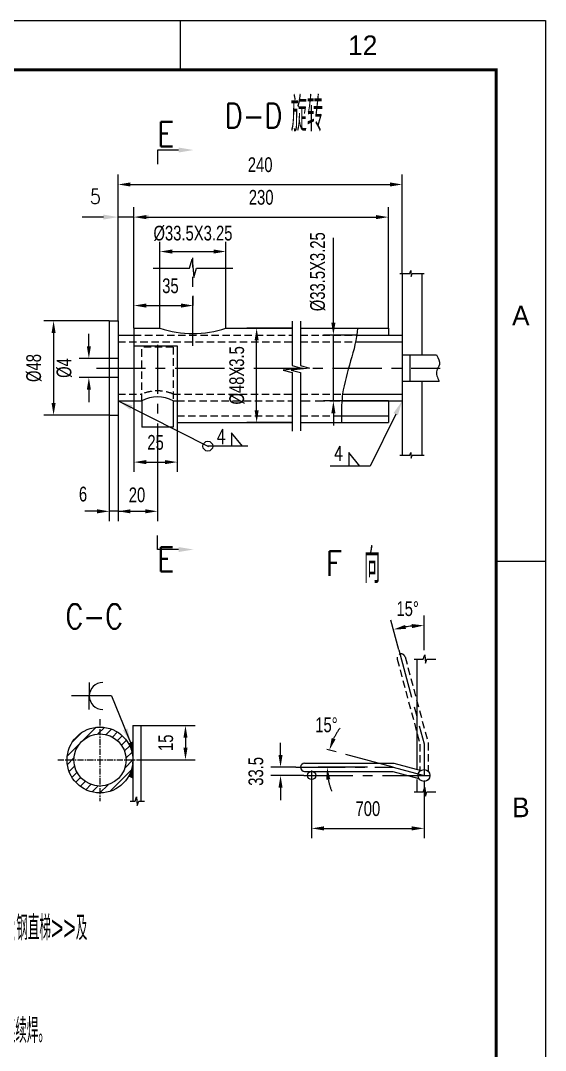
# Model space of a CAD drawing. Extents: x 148 to 221443, y -36682 to 6758.
# Drawn here: x 64861 to 66995, y -7903 to -3715 of the extents above; entities that cross this region are included whole.
import ezdxf
from ezdxf.enums import TextEntityAlignment as Align

# ---------------------------------------------------------------- set-up
doc = ezdxf.new("R2010")
doc.units = 0
doc.header["$LTSCALE"] = 10
doc.header["$MEASUREMENT"] = 0
doc.linetypes.add('CENTERX2', pattern=[4, 2.5, -0.5, 0.5, -0.5])
doc.linetypes.add('HIDDENX2', pattern=[0.75, 0.5, -0.25])
for name, color, linetype in [('2', 4, 'Continuous'), ('CENTER', 1, 'CENTERX2'), ('DIM', 4, 'Continuous'), ('HIDDEN', 7, 'HIDDENX2'), ('MAIN', 6, 'Continuous'), ('RED', 7, 'Continuous'), ('WHITE', 7, 'Continuous'), ('图框', 7, 'Continuous')]:
    doc.layers.add(name, color=color, linetype=linetype)
doc.layers.add('2（细实线）', color=3, linetype='Continuous', lineweight=20)
doc.layers.add('图框层', color=7, linetype='Continuous', lineweight=15)
doc.styles.add('HZ', font='ROMS.SHX', dxfattribs={"width": 0.75, "bigfont": 'GBCBIG.SHX'})
doc.styles.get("Standard").update_dxf_attribs({"font": 'wison_e.shx', "width": 0.75, "bigfont": 'wison_c.shx'})
doc.styles.add('XW', font='ROMANS.shx', dxfattribs={"width": 0.85})
doc.dimstyles.new('DIM1', dxfattribs={"dimscale": 20, "dimtxt": 3, "dimasz": 2.5, "dimexe": 2, "dimexo": 0, "dimgap": 1, "dimtad": 0, "dimdec": 0, "dimzin": 0, "dimdsep": 46, "dimtxsty": 'Standard', "dimcen": 2, "dimclrd": 3, "dimclre": 3, "dimclrt": 3, "dimadec": 0, "dimazin": 0, "dimtfac": 0.666667, "dimtdec": 0, "dimtofl": 0, "dimtmove": 2, "dimatfit": 1, "dimfxl": 2, "dimtvp": 1.333333, "dimtolj": 1, "dimtzin": 0, "dimarcsym": 0})
doc.dimstyles.new('DIM1$2', dxfattribs={"dimscale": 20, "dimtxt": 3, "dimasz": 2.5, "dimexe": 2, "dimexo": 0, "dimgap": 1, "dimtad": 2, "dimtih": 1, "dimtoh": 1, "dimdec": 0, "dimzin": 0, "dimdsep": 46, "dimtxsty": 'Standard', "dimcen": 2, "dimclrd": 3, "dimclre": 3, "dimclrt": 3, "dimadec": 0, "dimazin": 0, "dimtfac": 0.666667, "dimtdec": 0, "dimtofl": 0, "dimtmove": 2, "dimatfit": 1, "dimfxl": 2, "dimtvp": 1.333333, "dimtolj": 1, "dimtzin": 0, "dimarcsym": 0})

# ---------------------------------------------------------------- blocks, each defined once
blk = doc.blocks.new('*D245')
at = {"layer": 'Defpoints', "color": 0}
for p in [(65696, -4653.8), (65428, -4721.6), (65696, -4721.6)]:
    blk.add_point(p, dxfattribs=at)
at = {"layer": 'DIM', "color": 3, "lineweight": -2}
for p, q in [((65428, -4721.6), (65428, -4613.8)), ((65696, -4721.6), (65696, -4613.8)), ((65478, -4653.8), (65646, -4653.8))]:
    blk.add_line(p, q, dxfattribs=at)
at = {"layer": 'DIM', "color": 3}
for points in [[(65478, -4645.4), (65478, -4662.1), (65428, -4653.8)], [(65646, -4662.1), (65646, -4645.4), (65696, -4653.8)]]:
    blk.add_solid(points, dxfattribs=at)
at = {"layer": 'DIM', "color": 3, "insert": (65562, -4580), "char_height": 60, "attachment_point": 5}
blk.add_mtext('\\A1;%%C33.5X3.25', dxfattribs=at)
blk = doc.blocks.new('*D246')
at = {"color": 3, "lineweight": -2}
for p, q in [((65258, -4935.5), (65258, -4341)), ((66412.6, -4742.9), (66412.6, -4341)), ((65308, -4381), (66362.6, -4381))]:
    blk.add_line(p, q, dxfattribs=at)
at = {"color": 3}
for points in [[(65308, -4372.6), (65308, -4389.3), (65258, -4381)], [(66362.6, -4389.3), (66362.6, -4372.6), (66412.6, -4381)]]:
    blk.add_solid(points, dxfattribs=at)
at = {"layer": 'Defpoints', "color": 0}
for p in [(66412.6, -4381), (66412.6, -4742.9), (65258, -4935.5)]:
    blk.add_point(p, dxfattribs=at)
at = {"color": 3, "insert": (65835.3, -4301), "char_height": 60, "attachment_point": 5}
blk.add_mtext('\\A1;240', dxfattribs=at)
blk = doc.blocks.new('*D247')
at = {"color": 3, "lineweight": -2}
for p, q in [((65322, -4965.5), (65322, -4473.7)), ((66356.6, -4965.5), (66356.6, -4473.7)), ((65372, -4513.7), (66306.6, -4513.7))]:
    blk.add_line(p, q, dxfattribs=at)
at = {"color": 3}
for points in [[(65372, -4505.4), (65372, -4522.1), (65322, -4513.7)], [(66306.6, -4522.1), (66306.6, -4505.4), (66356.6, -4513.7)]]:
    blk.add_solid(points, dxfattribs=at)
at = {"layer": 'Defpoints', "color": 0}
for p in [(66356.6, -4513.7), (65322, -4965.5), (66356.6, -4965.5)]:
    blk.add_point(p, dxfattribs=at)
at = {"color": 3, "insert": (65839.3, -4433.7), "char_height": 60, "attachment_point": 5}
blk.add_mtext('\\A1;230', dxfattribs=at)
blk = doc.blocks.new('*D248')
at = {"layer": 'Defpoints', "color": 0}
for p in [(65820.9, -4965.5), (65965.6, -4965.5), (65965.6, -5349.5)]:
    blk.add_point(p, dxfattribs=at)
at = {"layer": 'DIM', "color": 3, "lineweight": -2}
for p, q in [((65965.6, -4965.5), (65780.9, -4965.5)), ((65820.9, -5299.5), (65820.9, -5015.5)), ((65965.6, -5349.5), (65780.9, -5349.5))]:
    blk.add_line(p, q, dxfattribs=at)
at = {"layer": 'DIM', "color": 3}
for points in [[(65829.3, -5015.5), (65812.6, -5015.5), (65820.9, -4965.5)], [(65812.6, -5299.5), (65829.3, -5299.5), (65820.9, -5349.5)]]:
    blk.add_solid(points, dxfattribs=at)
at = {"layer": 'DIM', "color": 3, "insert": (65740.9, -5157.5), "char_height": 60, "attachment_point": 5, "rotation": 90}
blk.add_mtext('\\A1;%%c48X3.5', dxfattribs=at)
blk = doc.blocks.new('*D249')
at = {"layer": 'Defpoints', "color": 0}
for p in [(66132.9, -4993.5), (66228.1, -4993.5), (66356.6, -5261.5)]:
    blk.add_point(p, dxfattribs=at)
at = {"layer": 'RED', "color": 3, "lineweight": -2}
for p, q in [((66132.9, -4943.5), (66132.9, -4893.5)), ((66228.1, -4993.5), (66092.9, -4993.5)), ((66132.9, -5261.5), (66132.9, -4993.5)), ((66356.6, -5261.5), (66092.9, -5261.5)), ((66132.9, -5311.5), (66132.9, -5361.5))]:
    blk.add_line(p, q, dxfattribs=at)
at = {"layer": 'RED', "color": 3}
for points in [[(66124.6, -4943.5), (66141.3, -4943.5), (66132.9, -4993.5)], [(66141.3, -5311.5), (66124.6, -5311.5), (66132.9, -5261.5)]]:
    blk.add_solid(points, dxfattribs=at)
at = {"layer": 'RED', "color": 3, "insert": (66069.6, -4736), "char_height": 60, "attachment_point": 5, "rotation": 90}
blk.add_mtext('\\A1;%%C33.5X3.25', dxfattribs=at)
blk = doc.blocks.new('*D250')
at = {"layer": 'Defpoints', "color": 0}
for p in [(65138.8, -5088.9), (65222, -5088.9), (65222, -5166.1)]:
    blk.add_point(p, dxfattribs=at)
at = {"layer": 'DIM', "color": 3, "lineweight": -2}
for p, q in [((65138.8, -5038.9), (65138.8, -4988.9)), ((65222, -5088.9), (65098.8, -5088.9)), ((65222, -5166.1), (65098.8, -5166.1)), ((65138.8, -5216.1), (65138.8, -5266.1))]:
    blk.add_line(p, q, dxfattribs=at)
at = {"layer": 'DIM', "color": 3}
for points in [[(65130.5, -5038.9), (65147.1, -5038.9), (65138.8, -5088.9)], [(65147.1, -5216.1), (65130.5, -5216.1), (65138.8, -5166.1)]]:
    blk.add_solid(points, dxfattribs=at)
at = {"layer": 'DIM', "color": 3, "insert": (65038.8, -5127.5), "char_height": 60, "attachment_point": 5, "rotation": 90}
blk.add_mtext('\\A1;%%c4', dxfattribs=at)
blk = doc.blocks.new('*D251')
at = {"layer": 'Defpoints', "color": 0}
for p in [(65222, -4935.5), (64995.5, -5319.5), (65222, -5319.5)]:
    blk.add_point(p, dxfattribs=at)
at = {"layer": 'DIM', "color": 3, "lineweight": -2}
for p, q in [((65222, -4935.5), (64955.5, -4935.5)), ((64995.5, -4985.5), (64995.5, -5269.5)), ((65222, -5319.5), (64955.5, -5319.5))]:
    blk.add_line(p, q, dxfattribs=at)
at = {"layer": 'DIM', "color": 3}
for points in [[(65003.8, -4985.5), (64987.1, -4985.5), (64995.5, -4935.5)], [(64987.1, -5269.5), (65003.8, -5269.5), (64995.5, -5319.5)]]:
    blk.add_solid(points, dxfattribs=at)
at = {"layer": 'DIM', "color": 3, "insert": (64915.5, -5127.5), "char_height": 60, "attachment_point": 5, "rotation": 90}
blk.add_mtext('\\A1;%%c48', dxfattribs=at)
blk = doc.blocks.new('*D252')
at = {"layer": 'Defpoints', "color": 0}
for p in [(65322, -5037.3), (65497.9, -5319.5), (65497.9, -5510.2)]:
    blk.add_point(p, dxfattribs=at)
at = {"layer": 'DIM', "color": 3, "lineweight": -2}
for p, q in [((65322, -5037.3), (65322, -5550.2)), ((65497.9, -5319.5), (65497.9, -5550.2)), ((65372, -5510.2), (65447.9, -5510.2))]:
    blk.add_line(p, q, dxfattribs=at)
at = {"layer": 'DIM', "color": 3}
for points in [[(65372, -5501.9), (65372, -5518.6), (65322, -5510.2)], [(65447.9, -5518.6), (65447.9, -5501.9), (65497.9, -5510.2)]]:
    blk.add_solid(points, dxfattribs=at)
at = {"layer": 'DIM', "color": 3, "insert": (65410, -5430.2), "char_height": 60, "attachment_point": 5}
blk.add_mtext('\\A1;25', dxfattribs=at)
blk = doc.blocks.new('*D253')
at = {"layer": 'Defpoints', "color": 0}
for p in [(65258, -5319.5), (65418, -5391.8), (65418, -5710.4)]:
    blk.add_point(p, dxfattribs=at)
at = {"layer": 'DIM', "color": 3, "lineweight": -2}
for p, q in [((65258, -5319.5), (65258, -5750.4)), ((65418, -5391.8), (65418, -5750.4)), ((65308, -5710.4), (65368, -5710.4))]:
    blk.add_line(p, q, dxfattribs=at)
at = {"layer": 'DIM', "color": 3}
for points in [[(65308, -5702.1), (65308, -5718.7), (65258, -5710.4)], [(65368, -5718.7), (65368, -5702.1), (65418, -5710.4)]]:
    blk.add_solid(points, dxfattribs=at)
at = {"layer": 'DIM', "color": 3, "insert": (65334.5, -5643.7), "char_height": 60, "attachment_point": 5}
blk.add_mtext('\\A1;20', dxfattribs=at)
blk = doc.blocks.new('*D254')
at = {"layer": 'Defpoints', "color": 0}
for p in [(65222, -5319.5), (65258, -5319.5), (65258, -5710.4)]:
    blk.add_point(p, dxfattribs=at)
at = {"layer": 'DIM', "color": 3, "lineweight": -2}
for p, q in [((65222, -5319.5), (65222, -5750.4)), ((65258, -5319.5), (65258, -5750.4)), ((65172, -5710.4), (65122, -5710.4)), ((65258, -5710.4), (65308, -5710.4))]:
    blk.add_line(p, q, dxfattribs=at)
at = {"layer": 'DIM', "color": 3}
blk.add_solid([(65172, -5718.7), (65172, -5702.1), (65222, -5710.4)], dxfattribs=at)
at = {"layer": 'DIM', "color": 3, "insert": (65115.2, -5640.5), "char_height": 60, "attachment_point": 5}
blk.add_mtext('\\A1;6', dxfattribs=at)
blk = doc.blocks.new('_None')
blk = doc.blocks.new('*D263')
at = {"color": 3, "lineweight": -2}
for p, q in [((66399.2, -6273.1), (66366.9, -6152.4)), ((66501.6, -6275.7), (66501.6, -6134.6))]:
    blk.add_line(p, q, dxfattribs=at)
blk.add_arc((66501.6, -6655.4), 480.7, 95.9619, 99.0381, dxfattribs=at)
at = {"color": 3}
for points in [[(66424.4, -6172.5), (66427.9, -6188.8), (66377.2, -6191)], [(66452.1, -6185.6), (66451.3, -6168.9), (66501.6, -6174.6)]]:
    blk.add_solid(points, dxfattribs=at)
at = {"layer": 'Defpoints', "color": 0}
for p in [(66418.2, -6181.9), (66399.2, -6273.1), (66501.6, -6275.7), (66501.6, -6655.4), (66501.6, -6889.2)]:
    blk.add_point(p, dxfattribs=at)
at = {"color": 3, "insert": (66434.8, -6106.7), "char_height": 60, "attachment_point": 5}
blk.add_mtext('15%%d', dxfattribs=at)
blk = doc.blocks.new('*D264')
at = {"layer": 'CENTER', "color": 3, "lineweight": -2, "ltscale": 8}
for p, q in [((66376.6, -6751.3), (66078, -6671.3)), ((66271.5, -6751.3), (66067.4, -6751.3))]:
    blk.add_line(p, q, dxfattribs=at)
for start, end in [(143.6827, 154.3413), (190.6587, 201.3173)]:
    blk.add_arc((66376.6, -6751.3), 269.2, start, end, dxfattribs=at)
at = {"layer": 'CENTER', "color": 3}
for points in [[(66126.2, -6631.9), (66141.8, -6637.6), (66116.6, -6681.6)], [(66120.4, -6800.3), (66103.8, -6801.9), (66107.4, -6751.3)]]:
    blk.add_solid(points, dxfattribs=at)
at = {"layer": 'Defpoints', "color": 0}
for p in [(66108.5, -6727.8), (66271.5, -6751.3), (66376.6, -6751.3), (66376.6, -6751.3), (66501.6, -6784.8)]:
    blk.add_point(p, dxfattribs=at)
at = {"layer": 'CENTER', "color": 3, "insert": (66104.7, -6579.2), "char_height": 60, "attachment_point": 5}
blk.add_mtext('\\A1;15%%d', dxfattribs=at)
blk = doc.blocks.new('*D265')
at = {"layer": 'Defpoints', "color": 0}
for p in [(65918, -6784.8), (65980.9, -6751.3), (66012.2, -6784.8)]:
    blk.add_point(p, dxfattribs=at)
at = {"layer": 'DIM', "color": 3, "lineweight": -2}
for p, q in [((65918, -6701.3), (65918, -6651.3)), ((65980.9, -6751.3), (65878, -6751.3)), ((66012.2, -6784.8), (65878, -6784.8)), ((65918, -6834.8), (65918, -6884.8))]:
    blk.add_line(p, q, dxfattribs=at)
at = {"layer": 'DIM', "color": 3}
for points in [[(65909.7, -6701.3), (65926.4, -6701.3), (65918, -6751.3)], [(65926.4, -6834.8), (65909.7, -6834.8), (65918, -6784.8)]]:
    blk.add_solid(points, dxfattribs=at)
at = {"layer": 'DIM', "color": 3, "insert": (65818, -6768.1), "char_height": 60, "attachment_point": 5, "rotation": 90}
blk.add_mtext('\\A1;33.5', dxfattribs=at)
blk = doc.blocks.new('*D268')
at = {"layer": 'Defpoints', "color": 0}
for p in [(65563.2, -4873.5), (65563.2, -4873.5), (65322, -4965.5)]:
    blk.add_point(p, dxfattribs=at)
at = {"layer": 'DIM', "color": 3, "lineweight": -2}
for p, q in [((65322, -4965.5), (65322, -4833.5)), ((65563.2, -4873.5), (65563.2, -4833.5)), ((65372, -4873.5), (65513.2, -4873.5))]:
    blk.add_line(p, q, dxfattribs=at)
at = {"layer": 'DIM', "color": 3}
for points in [[(65372, -4865.1), (65372, -4881.8), (65322, -4873.5)], [(65513.2, -4881.8), (65513.2, -4865.1), (65563.2, -4873.5)]]:
    blk.add_solid(points, dxfattribs=at)
at = {"layer": 'DIM', "color": 3, "insert": (65470.5, -4793.5), "char_height": 60, "attachment_point": 5}
blk.add_mtext('\\A1;35', dxfattribs=at)
blk = doc.blocks.new('*D284')
at = {"layer": 'Defpoints', "color": 0}
for p in [(65350.1, -6581.6), (65350.1, -6721.7), (65531.6, -6721.7)]:
    blk.add_point(p, dxfattribs=at)
at = {"layer": 'WHITE', "color": 3, "linetype": 'Continuous', "lineweight": -2}
for p, q in [((65350.1, -6581.6), (65571.6, -6581.6)), ((65531.6, -6631.6), (65531.6, -6671.7)), ((65350.1, -6721.7), (65571.6, -6721.7))]:
    blk.add_line(p, q, dxfattribs=at)
at = {"layer": 'WHITE', "color": 3}
for points in [[(65540, -6631.6), (65523.3, -6631.6), (65531.6, -6581.6)], [(65523.3, -6671.7), (65540, -6671.7), (65531.6, -6721.7)]]:
    blk.add_solid(points, dxfattribs=at)
at = {"layer": 'WHITE', "color": 3, "insert": (65451.6, -6651.7), "char_height": 60, "attachment_point": 5, "rotation": 90}
blk.add_mtext('\\A1;15', dxfattribs=at)
blk = doc.blocks.new('*D290')
at = {"layer": 'Defpoints', "color": 0}
for p in [(66044.6, -6805.2), (66501.6, -6805.2), (66501.6, -7000)]:
    blk.add_point(p, dxfattribs=at)
at = {"layer": 'WHITE', "color": 3, "linetype": 'Continuous', "lineweight": -2}
for p, q in [((66044.6, -6805.2), (66044.6, -7040)), ((66501.6, -6805.2), (66501.6, -7040)), ((66094.6, -7000), (66451.6, -7000))]:
    blk.add_line(p, q, dxfattribs=at)
at = {"layer": 'WHITE', "color": 3}
for points in [[(66094.6, -6991.7), (66094.6, -7008.3), (66044.6, -7000)], [(66451.6, -7008.3), (66451.6, -6991.7), (66501.6, -7000)]]:
    blk.add_solid(points, dxfattribs=at)
at = {"layer": 'WHITE', "color": 3, "insert": (66273.1, -6920), "char_height": 60, "attachment_point": 5}
blk.add_mtext('\\A1;700', dxfattribs=at)
blk = doc.blocks.new('1.5a2')
blk.add_line((16991.88, 10026.58), (16981.88, 10026.58))
at = {"layer": '图框层', "ltscale": 10}
for p, q in [((16100.88, 10136.58), (16991.88, 10136.58)), ((16917.63, 10136.58), (16917.63, 10126.58)), ((16991.88, 10136.58), (16991.88, 9716.58)), ((16125.88, 10126.58), (16981.88, 10126.58)), ((16981.88, 10126.58), (16981.88, 9726.58))]:
    blk.add_line(p, q, dxfattribs=at)
at = {"style": 'HZ'}
for s, p in [('12', (16954.75, 10131.58)), ('A', (16986.88, 10076.58)), ('B', (16986.88, 9976.58))]:
    blk.add_text(s, height=4, dxfattribs=at).set_placement(p, align=Align.MIDDLE)

msp = doc.modelspace()

# ---------------------------------------------------------------- hatches: boundary and pattern name
h = msp.add_hatch()
h.set_pattern_fill('ANSI31', color=3, scale=200, style=0)
h.set_pattern_definition([(45, (61590.756, -8044.538), (-17.67767, 17.67767), [])])
h.paths.add_polyline_path([(65184.0973, -6615.695), (65184.0973, -6587.695, 0.414213562), (65050.0973, -6721.695), (65078.0973, -6721.695, -0.414213562)])
h.paths.add_polyline_path([(65184.0973, -6587.695), (65184.0973, -6615.695, -0.414213562), (65290.0973, -6721.695), (65318.0973, -6721.695, 0.414213562)])
h.paths.add_polyline_path([(65318.0973, -6721.695), (65290.0973, -6721.695, -0.414213562), (65184.0973, -6827.695), (65184.0973, -6855.695, 0.414213562)])
h.paths.add_polyline_path([(65078.0973, -6721.695), (65050.0973, -6721.695, 0.414213562), (65184.0973, -6855.695), (65184.0973, -6827.695, -0.414213562)])
h = msp.add_hatch()
h.set_pattern_fill('ANSI37', color=3, scale=16, style=0)
h.set_pattern_definition([(45, (46631.063, -19384.1265), (-1.41421356, 1.41421356), []), (135, (46631.063, -19384.1265), (-1.41421356, -1.41421356), [])])
h.paths.add_polyline_path([(65318.0973, -6648.4974), (65301.4867, -6657.0752, -0.126469687), (65318.0973, -6721.695)])
h = msp.add_hatch()
h.set_pattern_fill('ANSI37', color=3, scale=16, style=0)
h.set_pattern_definition([(315, (46631.063, 5940.7364), (-1.41421356, -1.41421356), []), (225, (46631.063, 5940.7364), (-1.41421356, 1.41421356), [])])
h.paths.add_polyline_path([(65318.0973, -6794.8927), (65301.4867, -6786.3149, 0.126469687), (65318.0973, -6721.695)])

# ---------------------------------------------------------------- linework, layer by layer
at = {"color": 3}
for p, q in [((65503.894, -4240.9359), (65418.0397, -4240.9359)), ((65258.0397, -4493.7192), (65258.0397, -4473.7192)), ((65322.0397, -4493.7192), (65322.0397, -4473.7192)), ((65198.0397, -4513.7192), (65111.5364, -4513.7192)), ((65382.0397, -4513.7192), (65442.0397, -4513.7192)), ((65258.0397, -5261.5107), (65624.916, -5446.4841)), ((66386.1577, -5315.3564), (66282.5542, -5526.1129)), ((65785.4594, -5445.3084), (65622.5841, -5445.3084)), ((66282.5542, -5526.1129), (66119.6789, -5526.1129)), ((65503.894, -5865.7985), (65418.0397, -5865.7985)), ((65231.5591, -6461.3476), (65068.6838, -6461.3476)), ((65311.7929, -6658.4623), (65231.9843, -6462.2628))]:
    msp.add_line(p, q, dxfattribs=at)
at = {"color": 7}
for p, q in [((65418.0397, -4240.9359), (65418.0397, -4298.0603)), ((65418.0397, -5865.7985), (65418.0397, -5808.6741))]:
    msp.add_line(p, q, dxfattribs=at)
at = {"linetype": 'Continuous'}
for p, q in [((65762.7882, -5445.3084), (65719.0535, -5390.6939)), ((65719.0535, -5390.6939), (65719.0535, -5445.3084)), ((65762.7882, -5445.3084), (65719.0535, -5445.3084)), ((66239.7791, -5526.1129), (66196.0443, -5471.4984)), ((66196.0443, -5471.4984), (66196.0443, -5526.1129)), ((66239.7791, -5526.1129), (66196.0443, -5526.1129)), ((65140.6625, -6406.7332), (65140.6625, -6461.3476)), ((65140.6625, -6515.962), (65140.6625, -6461.3476))]:
    msp.add_line(p, q, dxfattribs=at)
at = {"const_width": 12}
msp.add_lwpolyline([(66794.7995, -11914.5096), (66794.7995, -3914.5096), (49674.7995, -3914.5096), (49674.7995, -11914.5096), (66794.7995, -11914.5096)], dxfattribs=at)
at = {"color": 3}
msp.add_circle((65622.5841, -5445.3084), 20, dxfattribs=at)
at = {"linetype": 'Continuous'}
msp.add_arc((65195.277, -6461.3476), 54.6144, 90, 270, dxfattribs=at)
at = {"color": 3}
msp.add_spline([(66552.7826, -5074.5107), (66563.8531, -5113.2236), (66552.9955, -5137.7188), (66563.2144, -5180.5107)], degree=3, dxfattribs=at)
for points in [[(65503.894, -4250.9359), (65503.894, -4230.9359), (65563.894, -4240.9359)], [(65198.0397, -4503.7192), (65198.0397, -4523.7192), (65258.0397, -4513.7192)], [(65382.0397, -4503.7192), (65382.0397, -4523.7192), (65322.0397, -4513.7192)], [(65307.1133, -5297.452), (65316.1174, -5279.5934), (65258.0397, -5261.5107)], [(66377.1835, -5310.9449), (66395.132, -5319.768), (66412.6272, -5261.5107)], [(65503.894, -5855.7985), (65503.894, -5875.7985), (65563.894, -5865.7985)], [(65296.1929, -6593.572), (65277.6669, -6601.1078), (65309.5375, -6652.9178)]]:
    msp.add_solid(points, dxfattribs=at)
at = {"layer": '2'}
for p, q in [((65322.0397, -4513.7192), (65258.0397, -4513.7192)), ((66132.9241, -4893.5107), (66132.9241, -4598.3443)), ((65258.0397, -5710.3878), (65222.0397, -5710.3878))]:
    msp.add_line(p, q, dxfattribs=at)
at = {"layer": 'CENTER', "ltscale": 8}
for p, q in [((65562.0397, -5037.3095), (65562.0397, -4678.7853)), ((65418.0397, -5032.8268), (65418.0397, -5391.764)), ((65169.6314, -5127.5107), (66567.0077, -5127.5107)), ((66399.2072, -6273.1012), (66501.635, -6655.367)), ((65980.8606, -6751.3011), (66376.6113, -6751.3011)), ((66012.187, -6784.8011), (66527.862, -6784.8011)), ((66376.6113, -6751.3011), (66501.635, -6784.8011))]:
    msp.add_line(p, q, dxfattribs=at)
at = {"layer": 'CENTER'}
for p, q in [((65184.0973, -6556.0233), (65184.0973, -6888.7718)), ((65012.275, -6721.695), (65386.1679, -6721.695))]:
    msp.add_line(p, q, dxfattribs=at)
at = {"layer": 'DIM'}
for p, q in [((65301.4867, -6657.0752), (65318.0973, -6648.4974)), ((66501.635, -6655.367), (66501.635, -6784.8011)), ((66044.633, -6805.2364), (66044.633, -6765.163)), ((65301.4867, -6786.3149), (65318.0973, -6794.8927))]:
    msp.add_line(p, q, dxfattribs=at)
msp.add_open_spline([(66231.2026, -4965.5107), (66224.6461, -5054.6102), (66169.9652, -5171.5016), (66165.3354, -5290.5676), (66166.3389, -5349.5107)], degree=3, knots=[238.64139008, 238.64139008, 238.64139008, 238.64139008, 512.442106778, 600.003256298, 600.003256298, 600.003256298, 600.003256298], dxfattribs=at)
at = {"layer": 'HIDDEN', "color": 2, "linetype": 'HIDDENX2', "ltscale": 6}
for p, q in [((65258.0397, -5021.5107), (65965.5672, -5021.5107)), ((65322.0397, -4993.5107), (65965.5672, -4993.5107)), ((65998.6722, -4993.5107), (66228.065, -4993.5107)), ((65998.6722, -5021.5107), (66223.0635, -5021.5107)), ((65482.0397, -5043.0122), (65354.0397, -5043.0122)), ((65354.0397, -5261.5107), (65354.0397, -5043.0122)), ((65482.0397, -5043.0122), (65482.0397, -5261.5107)), ((65258.0397, -5233.5107), (65354.0397, -5233.5107)), ((65482.0397, -5233.5107), (65965.5672, -5233.5107)), ((65998.6722, -5233.5107), (66170.445, -5233.5107)), ((65482.0397, -5261.5107), (65498.0397, -5261.5107)), ((65498.0397, -5261.5107), (65965.5672, -5261.5107)), ((65498.0397, -5321.5107), (65965.5672, -5321.5107)), ((65998.6722, -5321.5107), (66166.0588, -5321.5107)), ((66392.1254, -6311.3888), (66484.885, -6657.5722)), ((66424.4839, -6302.7183), (66518.385, -6653.1618)), ((66484.885, -6657.5722), (66484.885, -6767.6128)), ((66518.385, -6653.1618), (66518.385, -6767.6128))]:
    msp.add_line(p, q, dxfattribs=at)
at = {"layer": 'HIDDEN', "ltscale": 8}
for p, q in [((65258.0397, -5088.9362), (65222.0397, -5088.9362)), ((65258.0397, -5166.0852), (65222.0397, -5166.0852)), ((65998.6722, -5261.5107), (66167.4255, -5261.5107))]:
    msp.add_line(p, q, dxfattribs=at)
at = {"layer": 'HIDDEN', "color": 2, "linetype": 'HIDDENX2', "ltscale": 6}
for centre, radius, start, end in [((65418.0397, -5385.2849), 164.7162, 67.1358701, 112.8641299), ((66408.3047, -6307.0536), 16.75, 15, 195)]:
    msp.add_arc(centre, radius, start, end, dxfattribs=at)
at = {"layer": 'MAIN', "linetype": 'Continuous'}
for points in [[(65400.0956, -4721.6432), (65547.9081, -4721.6432), (65558.3209, -4684.436), (65565.7585, -4758.8506), (65576.1713, -4721.6432), (65723.7557, -4721.6432)], [(66403.0943, -4742.8553), (66443.476, -4742.8553), (66447.8653, -4731.0352), (66449.1821, -4755.1641), (66453.5714, -4742.8803), (66502.2931, -4742.8803)], [(65965.5672, -4936.4561), (65965.5672, -5117.9349), (66002.7744, -5128.3477), (65928.3598, -5135.7853), (65965.5672, -5146.1981), (65965.5672, -5383.7917)], [(65998.6722, -4936.4561), (65998.6722, -5117.9349), (66035.8794, -5128.3477), (65961.4648, -5135.7853), (65998.6722, -5146.1981), (65998.6722, -5383.069)], [(66403.0943, -5482.3317), (66443.476, -5482.3317), (66447.8653, -5470.5115), (66449.1821, -5494.6405), (66453.5714, -5482.3566), (66502.2931, -5482.3566)], [(66460.7135, -6311.5545), (66498.5018, -6311.5545), (66504.17, -6293.6142), (66507.0041, -6328.5506), (66512.6724, -6311.5545), (66549.516, -6311.5545)], [(66460.7135, -6851.479), (66498.5018, -6851.479), (66504.17, -6833.5387), (66507.0041, -6868.475), (66512.6724, -6851.479), (66549.516, -6851.479)], [(65306.1765, -6888.5947), (65326.84, -6888.5947), (65332.4944, -6871.8163), (65335.7258, -6906.5331), (65341.3802, -6888.7718), (65365.4088, -6888.7718)]]:
    msp.add_lwpolyline(points, dxfattribs=at)
at = {"layer": 'RED'}
for p, q in [((65428.0397, -4965.5107), (65428.0397, -4721.6432)), ((65696.0397, -4965.5107), (65696.0397, -4721.6432)), ((66412.6272, -4742.8553), (66412.6272, -4993.5107)), ((66492.6272, -4742.8553), (66492.6272, -5074.5107)), ((65222.0397, -4935.5107), (65258.0397, -4935.5107)), ((65222.0397, -4935.5107), (65222.0397, -5319.5107)), ((65258.0397, -4935.5107), (65258.0397, -5319.5107)), ((65322.0397, -4965.5107), (65322.0397, -5037.3095)), ((65322.0397, -4965.5107), (65428.0397, -4965.5107)), ((65696.0397, -4965.5107), (65965.5672, -4965.5107)), ((65998.6722, -4965.5107), (66356.6272, -4965.5107)), ((65998.6722, -4965.5107), (66034.6722, -4965.5107)), ((66356.6272, -4965.5107), (66356.6272, -4993.5107)), ((65258.0397, -4993.5107), (65322.0397, -4993.5107)), ((66223.0635, -5021.5107), (66412.6272, -5021.5107)), ((66228.065, -4993.5107), (66412.6272, -4993.5107)), ((66412.6272, -4993.5107), (66412.6272, -5261.5107)), ((65322.0397, -5037.3095), (65498.0397, -5037.3095)), ((65498.0397, -5037.3095), (65498.0397, -5349.5107)), ((66412.6272, -5074.5107), (66552.7826, -5074.5107)), ((66444.6272, -5180.5107), (66444.6272, -5074.5107)), ((66412.6272, -5180.5107), (66563.2144, -5180.5107)), ((66492.6272, -5180.5107), (66492.6272, -5483.2627)), ((66170.445, -5233.5107), (66412.6272, -5233.5107)), ((65258.0397, -5261.5107), (65354.0397, -5261.5107)), ((65354.0397, -5261.5107), (65354.0397, -5367.5107)), ((65482.0397, -5261.5107), (65482.0397, -5367.5107)), ((66167.4255, -5261.5107), (66356.6272, -5261.5107)), ((66356.6272, -5261.5107), (66356.6272, -5349.5107)), ((66356.6272, -5261.5107), (66412.6272, -5261.5107)), ((66412.6272, -5261.5107), (66412.6272, -5482.3317)), ((65222.0397, -5319.5107), (65258.0397, -5319.5107)), ((65498.0397, -5349.5107), (65965.5672, -5349.5107)), ((65998.6722, -5349.5107), (66356.6272, -5349.5107)), ((65998.6722, -5349.5107), (66034.6722, -5349.5107)), ((66166.0588, -5321.5107), (66356.6272, -5321.5107)), ((65482.0397, -5367.5107), (65354.0397, -5367.5107)), ((66471.635, -6311.5545), (66471.635, -6759.4217)), ((65318.0973, -6581.6195), (65318.0973, -6888.7718)), ((65318.0973, -6581.6195), (65350.0973, -6581.6195)), ((65350.0973, -6581.6195), (65350.0973, -6888.7718)), ((66016.0106, -6734.5511), (66378.8165, -6734.5511)), ((66378.8165, -6734.5511), (66489.3676, -6764.1732)), ((66016.0106, -6768.0511), (66374.4061, -6768.0511)), ((66374.4061, -6768.0511), (66480.6971, -6796.5317)), ((66471.635, -6801.5511), (66471.635, -6851.479))]:
    msp.add_line(p, q, dxfattribs=at)
for centre, radius in [((65184.0973, -6721.695), 134), ((65184.0973, -6721.695), 106), ((66044.633, -6784.8011), 16.75), ((66501.635, -6784.8011), 24)]:
    msp.add_circle(centre, radius, dxfattribs=at)
for centre, radius, start, end in [((65562.0397, -4571.2339), 416.4254, 251.2290135, 288.7709865), ((65418.0397, -5379.2392), 134, 61.4704501, 118.5295499), ((66016.0106, -6751.3011), 16.75, 90, 270)]:
    msp.add_arc(centre, radius, start, end, dxfattribs=at)
at = {"layer": '图框'}
msp.add_lwpolyline([(49174.7995, -3714.5096), (66994.7995, -3714.5096), (66994.7995, -12114.5096), (49174.7995, -12114.5096)], close=True, dxfattribs=at)

# ---------------------------------------------------------------- block references
at = {"layer": '2（细实线）', "xscale": 20, "yscale": 20, "zscale": 20}
msp.add_blockref('1.5a2', (-272842.7049, -206446.0395), dxfattribs=at)

# ---------------------------------------------------------------- texts
at = {"color": 3}
for s, height, style, width, p in [('旋转', 140, 'HZ', 0.65, (65959.5887, -4165.8352)), ('向', 140, 'HZ', 0.65, (66257.536, -6002.1193)), ('F', 100, 'XW', 0.85, (66103.0101, -5972.4032))]:
    msp.add_text(s, height=height, dxfattribs=dict(at, style=style, width=width)).set_placement(p)
at = {"color": 3, "style": 'XW'}
for s, width, p in [('D-D', 0.8, (65925.1683, -4101.2939)), ('E', 0.85, (65485.5107, -4175.945)), ('E', 0.85, (65485.5107, -5905.7895)), ('C-C', 0.8, (65277.147, -6137.8306))]:
    msp.add_text(s, height=100, dxfattribs=dict(at, width=width)).set_placement(p, align=Align.MIDDLE_RIGHT)
at = {"color": 3, "linetype": 'Continuous', "style": 'XW', "width": 0.8}
for p in [(65696.8775, -5406.7884), (66173.8684, -5474.9854)]:
    msp.add_text('4', height=60, dxfattribs=at).set_placement(p, align=Align.MIDDLE_RIGHT)
at = {"layer": '2', "color": 3, "linetype": 'Continuous', "style": 'HZ', "width": 0.65}
for s, p in [('1.本立梯应按GB 4053.1<<固定式钢梯及平台安全要求 第1部分:钢直梯>>及', (63221.8473, -7454.8718)), ('3.除注明者外,所有搭接焊缝和角焊缝的焊角高度均等于较薄件厚度,并应是连续焊。', (63221.4987, -7872.7023))]:
    msp.add_text(s, height=100, dxfattribs=at).set_placement(p)
at = {"layer": 'WHITE', "color": 3, "insert": (65165.0713, -4429.9888), "char_height": 60, "attachment_point": 5, "style": 'XW'}
msp.add_mtext('5', dxfattribs=at)

# ---------------------------------------------------------------- dimensions: what is measured, and where the dimension line sits
at = {"color": 3}
for base, p1, p2, text, picture, middle in [((66412.6272, -4380.9592), (65258.0397, -4935.5107), (66412.6272, -4742.8553), '240', '*D246', (65835.3335, -4300.9592)), ((66356.6272, -4513.7192), (65322.0397, -4965.5107), (66356.6272, -4965.5107), '230', '*D247', (65839.3335, -4433.7192))]:
    dim = msp.add_linear_dim(base=base, p1=p1, p2=p2, text=text, dimstyle='DIM1', dxfattribs=at)
    dim.commit()
    dim.dimension.update_dxf_attribs({"geometry": picture, "text_midpoint": middle})
dim = msp.add_angular_dim_2l(base=(66418.1564, -6181.9367), line1=((66399.2072, -6273.1012), (66501.635, -6655.367)), line2=((66501.635, -6275.6739), (66501.635, -6889.248)), text='15%%d', dimstyle='DIM1$2', dxfattribs=at)
dim.commit()
dim.dimension.update_dxf_attribs({"geometry": '*D263', "text_midpoint": (66434.8267, -6106.7242), "dimtype": 162})
at = {"layer": 'CENTER', "ltscale": 8}
dim = msp.add_angular_dim_2l(base=(66108.4718, -6727.8419), line1=((66271.5379, -6751.3011), (66376.6113, -6751.3011)), line2=((66376.6113, -6751.3011), (66501.635, -6784.8011)), dimstyle='DIM1$2', dxfattribs=at)
dim.commit()
dim.dimension.update_dxf_attribs({"geometry": '*D264', "text_midpoint": (66104.7236, -6579.1783), "dimtype": 162})
at = {"layer": 'DIM'}
for base, p1, p2, text, override, picture, middle in [((65696.0397, -4653.7825), (65428.0397, -4721.6432), (65696.0397, -4721.6432), '%%C33.5X3.25', {"dimtxsty": 'Standard', "dimtofl": 1}, '*D245', (65562.0397, -4579.9649)), ((65258.0397, -5710.3878), (65222.0397, -5319.5107), (65258.0397, -5319.5107), '6', {"dimblk2": 'NONE', "dimsah": 1}, '*D254', (65115.1865, -5640.4889)), ((65418.0397, -5710.3878), (65258.0397, -5319.5107), (65418.0397, -5391.764), '20', {"dimsah": 1}, '*D253', (65334.5267, -5643.6661))]:
    dim = msp.add_linear_dim(base=base, p1=p1, p2=p2, text=text, dimstyle='DIM1', override=override, dxfattribs=at)
    dim.commit()
    dim.dimension.update_dxf_attribs({"geometry": picture, "text_midpoint": middle, "dimtype": 160})
dim = msp.add_linear_dim(base=(65563.1989, -4873.4578), p1=(65322.0397, -4965.5107), p2=(65563.1989, -4873.4578), text='35', dimstyle='DIM1', dxfattribs=at)
dim.commit()
dim.dimension.update_dxf_attribs({"geometry": '*D268', "text_midpoint": (65470.5262, -4793.4578), "dimtype": 160})
for base, p1, p2, text, picture, middle in [((64995.4808, -5319.5107), (65222.0397, -4935.5107), (65222.0397, -5319.5107), '%%c48', '*D251', (64915.4808, -5127.5107)), ((65820.9485, -4965.5107), (65965.5672, -5349.5107), (65965.5672, -4965.5107), '%%c48X3.5', '*D248', (65740.9485, -5157.5107)), ((65138.7929, -5088.9362), (65222.0397, -5166.0852), (65222.0397, -5088.9362), '%%c4', '*D250', (65038.7929, -5127.5107))]:
    dim = msp.add_linear_dim(base=base, p1=p1, p2=p2, angle=90, text=text, dimstyle='DIM1', dxfattribs=at)
    dim.commit()
    dim.dimension.update_dxf_attribs({"geometry": picture, "text_midpoint": middle})
dim = msp.add_linear_dim(base=(65497.9025, -5510.2228), p1=(65322.0397, -5037.3095), p2=(65497.9025, -5319.5107), text='25', dimstyle='DIM1', override={"dimtix": 1, "dimtofl": 1, "dimtmove": 1, "dimatfit": 3}, dxfattribs=at)
dim.commit()
dim.dimension.update_dxf_attribs({"geometry": '*D252', "text_midpoint": (65409.9711, -5430.2228)})
dim = msp.add_linear_dim(base=(65918.0342, -6784.8011), p1=(65980.8606, -6751.3011), p2=(66012.187, -6784.8011), angle=90, text='33.5', dimstyle='DIM1', override={"dimtxsty": 'Standard'}, dxfattribs=at)
dim.commit()
dim.dimension.update_dxf_attribs({"geometry": '*D265', "text_midpoint": (65818.0342, -6768.0511)})
at = {"layer": 'RED'}
dim = msp.add_linear_dim(base=(66132.9241, -4993.5107), p1=(66356.6272, -5261.5107), p2=(66228.065, -4993.5107), angle=90, text='%%C33.5X3.25', dimstyle='DIM1', override={"dimtxsty": 'Standard', "dimtofl": 1}, dxfattribs=at)
dim.commit()
dim.dimension.update_dxf_attribs({"geometry": '*D249', "text_midpoint": (66069.6018, -4735.9738), "dimtype": 160})
at = {"layer": 'WHITE', "color": 7, "linetype": 'Continuous'}
dim = msp.add_linear_dim(base=(65531.6284, -6721.695), p1=(65350.0973, -6581.6195), p2=(65350.0973, -6721.695), angle=90, text='15', dimstyle='DIM1', dxfattribs=at)
dim.commit()
dim.dimension.update_dxf_attribs({"geometry": '*D284', "text_midpoint": (65451.6284, -6651.6573)})
at = {"layer": 'WHITE', "color": 1, "linetype": 'Continuous'}
dim = msp.add_linear_dim(base=(66501.635, -7000.003), p1=(66044.633, -6805.2364), p2=(66501.635, -6805.2364), text='700', dimstyle='DIM1', dxfattribs=at)
dim.commit()
dim.dimension.update_dxf_attribs({"geometry": '*D290', "text_midpoint": (66273.134, -6920.003)})

doc.saveas('drawing.dxf')
